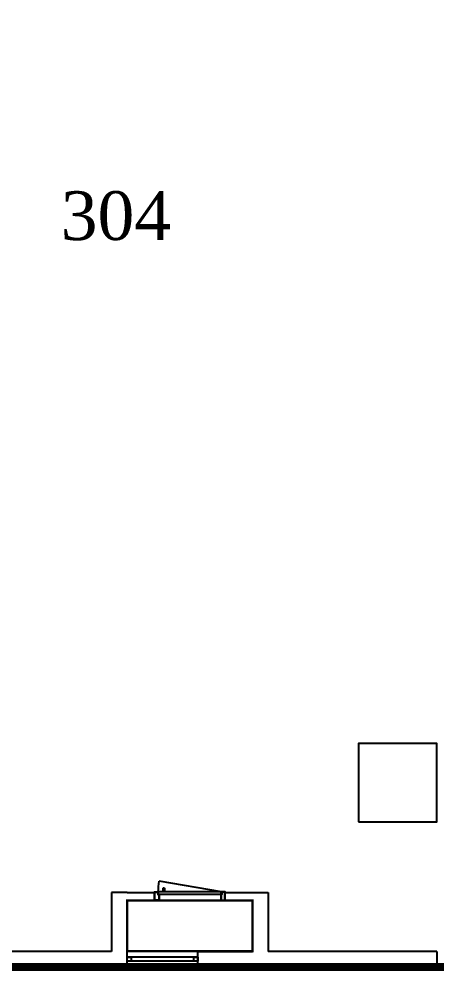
# Model space of a CAD drawing. Header units: feet. Extents: x 1421395 to 1426379, y -945253 to -943919.
# Drawn here: x 1425827.1 to 1426034.5, y -945104.2 to -944631.8 of the extents above; entities that cross this region are included whole.
import ezdxf

# ---------------------------------------------------------------- set-up
doc = ezdxf.new("R2010")
doc.units = ezdxf.units.FT
for name, color, linetype in [('E--concrete-2', 4, 'Continuous'), ('Xref Typical$0$07--dim-2', 8, 'Continuous'), ('Xref Typical$0$F--Blockwall', 3, 'Continuous'), ('Xref Typical$0$L--doors-1', 1, 'Continuous'), ('Xref Typical$0$L--windows-1', 1, 'Continuous'), ('Xref Typical$0$M--Tiling', 9, 'Continuous')]:
    doc.layers.add(name, color=color, linetype=linetype)
doc.layers.add('pline', color=210, linetype='Continuous', lineweight=5)
doc.styles.get("Standard").update_dxf_attribs({"font": 'TXT_____.TTF'})

# ---------------------------------------------------------------- blocks, each defined once
blk = doc.blocks.new('Xref Typical$0$00_xref_ser core$0$00_xref_ser core$0$SD- shutter')
at = {"layer": 'Xref Typical$0$L--doors-1'}
for p, q in [((57, 0), (843, 0)), ((852, -108), (59, -246))]:
    blk.add_line(p, q, dxfattribs=at)
for points in [[(45, -108), (45, -78), (57, -78), (57, 0), (0, 0), (0, -108)], [(855, -108), (855, -78), (843, -78), (843, 0), (900, 0), (900, -108)], [(41, -104), (41, -74), (53, -74), (53, -4), (4, -4), (4, -104)], [(47, -78), (851, -78), (851, -108), (47, -108)], [(859, -104), (859, -74), (847, -74), (847, -4), (896, -4), (896, -104)], [(851, -108), (849, -108), (849, -78), (851, -78)], [(855, -108), (853, -108), (853, -78), (855, -78)]]:
    blk.add_lwpolyline(points, close=True, dxfattribs=at)
for points in [[(0, -103), (-5, -103)], [(-5, -103), (-5, -108)], [(900, -103), (905, -103), (905, -108)]]:
    blk.add_lwpolyline(points, dxfattribs=at)
blk.add_lwpolyline([(108, -108), (108, -152, 0.414214), (114, -158), (120, -158, 0.414214), (126, -152), (126, -108)], format="xyb", dxfattribs=at)
blk.add_circle((852, -108), 1, dxfattribs=at)
for centre, radius, end in [((854, -108), 807, 189.8595), ((852, -108), 3, 0)]:
    blk.add_arc(centre, radius, 180, end, dxfattribs=at)

msp = doc.modelspace()

# ---------------------------------------------------------------- linework, layer by layer
at = {"layer": 'E--concrete-2', "extrusion": (-6.24309e-13, 1.25923e-06, 1), "elevation": -1.15}
msp.add_lwpolyline([(1425995.56, -945030.28), (1426034.48, -945030.28), (1426034.48, -944991.36), (1425995.56, -944991.36)], close=True, dxfattribs=at)
at = {"layer": 'pline', "color": 82, "linetype": 'Continuous', "extrusion": (-7.30952e-16, 1.25923e-06, 1), "const_width": 3.89, "elevation": -1.13}
msp.add_lwpolyline([(1425187.99, -944592.44), (1425187.99, -944983.58), (1425022.58, -944983.58), (1425022.58, -945030.28), (1425018.69, -945030.28), (1425018.69, -945102.28), (1426326.36, -945102.28), (1426326.37, -944838.61), (1426371.12, -944838.61), (1426371.12, -944421.2), (1426347.85, -944421.2), (1426347.78, -944308.34), (1426371.12, -944308.34), (1426371.12, -944253.85), (1426326.37, -944253.85), (1426326.37, -943971.69), (1425602.47, -943971.69), (1425602.48, -944504.88), (1425187.99, -944504.88), (1425187.99, -944592.44)], dxfattribs=at)
at = {"layer": 'pline', "color": 4, "linetype": 'Continuous', "extrusion": (-7.30952e-16, 1.25923e-06, 1), "const_width": 1.17, "elevation": -1.13}
msp.add_lwpolyline([(1425880.74, -945094.46), (1425943.01, -945094.46), (1425943.01, -945069.2), (1425880.74, -945069.2)], close=True, dxfattribs=at)
at = {"layer": 'Xref Typical$0$07--dim-2', "extrusion": (-7.30952e-16, 1.25923e-06, 1)}
msp.add_line((1425882.69, -945102.28, 0.04), (1425881.33, -945102.28, 0.04), dxfattribs=at)
at = {"layer": 'Xref Typical$0$F--Blockwall', "extrusion": (-7.30952e-16, 1.25923e-06, 1)}
for p, q in [((1425880.74, -945065.31, 0.04), (1425872.96, -945065.31, 0.04)), ((1425872.96, -945065.31, 0.04), (1425872.96, -945094.5, 0.04)), ((1425894.36, -945069.2, 0.04), (1425894.36, -945065.31, 0.04)), ((1425929.39, -945069.2, 0.04), (1425929.39, -945065.31, 0.04)), ((1425943.01, -945065.31, 0.04), (1425950.8, -945065.31, 0.04)), ((1425950.8, -945065.31, 0.04), (1425950.8, -945094.5, 0.04)), ((1425943.01, -945069.2, 0.04), (1425943.01, -945094.5, 0.04))]:
    msp.add_line(p, q, dxfattribs=at)
at = {"layer": 'Xref Typical$0$F--Blockwall', "ltscale": 75, "extrusion": (-7.30952e-16, 1.25923e-06, 1)}
for p, q in [((1425880.74, -945065.31, 0.04), (1425894.36, -945065.31, 0.04)), ((1425929.39, -945065.31, 0.04), (1425943.01, -945065.31, 0.04)), ((1425880.74, -945069.2, 0.04), (1425894.36, -945069.2, 0.04)), ((1425929.39, -945069.2, 0.04), (1425943.01, -945069.2, 0.04))]:
    msp.add_line(p, q, dxfattribs=at)
at = {"layer": 'Xref Typical$0$F--Blockwall', "color": 3, "extrusion": (-7.30952e-16, 1.25923e-06, 1), "elevation": -1.15}
for points in [[(1425872.96, -945094.5), (1425703.67, -945094.5), (1425703.67, -945102.28), (1425880.74, -945102.28), (1425880.74, -945069.2)], [(1426034.49, -945094.5), (1426034.48, -945102.28), (1425915.77, -945102.28), (1425915.77, -945094.5), (1425943.01, -945094.5)], [(1426034.49, -945094.5), (1425950.8, -945094.5)]]:
    msp.add_lwpolyline(points, dxfattribs=at)
at = {"layer": 'Xref Typical$0$L--windows-1', "extrusion": (-7.30952e-16, 1.25923e-06, 1)}
for p, q in [((1425915.77, -945097.45, 0.04), (1425880.74, -945097.42, 0.04)), ((1425915.77, -945099.39, 0.04), (1425880.74, -945099.36, 0.04))]:
    msp.add_line(p, q, dxfattribs=at)
at = {"layer": 'Xref Typical$0$L--windows-1', "extrusion": (-7.30952e-16, 1.25923e-06, 1), "elevation": -1.15}
for points in [[(1425882.74, -945097.42), (1425882.74, -945099.36), (1425880.74, -945099.36), (1425880.74, -945097.42)], [(1425915.77, -945097.45), (1425915.77, -945099.39), (1425913.77, -945099.39), (1425913.77, -945097.45)]]:
    msp.add_lwpolyline(points, close=True, dxfattribs=at)
at = {"layer": 'Xref Typical$0$M--Tiling', "color": 251, "extrusion": (-7.30952e-16, 1.25923e-06, 1)}
for p, q in [((1425915.77, -945094.5, 0.04), (1425880.74, -945094.5, 0.04)), ((1425915.77, -945102.28, 0.04), (1425880.74, -945102.28, 0.04))]:
    msp.add_line(p, q, dxfattribs=at)

# ---------------------------------------------------------------- block references
at = {"layer": 'Xref Typical$0$L--doors-1', "extrusion": (1.62574e-12, 1.25923e-06, 1), "xscale": -0.03891891879323523, "yscale": 0.03891891879323525, "zscale": 0.03891891879323525, "rotation": 180}
msp.add_blockref('Xref Typical$0$00_xref_ser core$0$00_xref_ser core$0$SD- shutter', (1425894.36, -945069.2, -1.15), dxfattribs=at)

# ---------------------------------------------------------------- texts
at = {"layer": 'pline', "color": 6, "extrusion": (1.35353e-12, 1.25923e-06, 1), "insert": (1425847.77, -944717.28, 0.04), "char_height": 24.1857, "attachment_point": 1, "text_direction": (1, 0, 0)}
msp.add_mtext_dynamic_manual_height_columns('{\\fTimes New Roman|b0|i0|c0|p18;304 }', width=6548.2505, gutter_width=12.5, heights=[0], dxfattribs=at)

doc.saveas('drawing.dxf')
